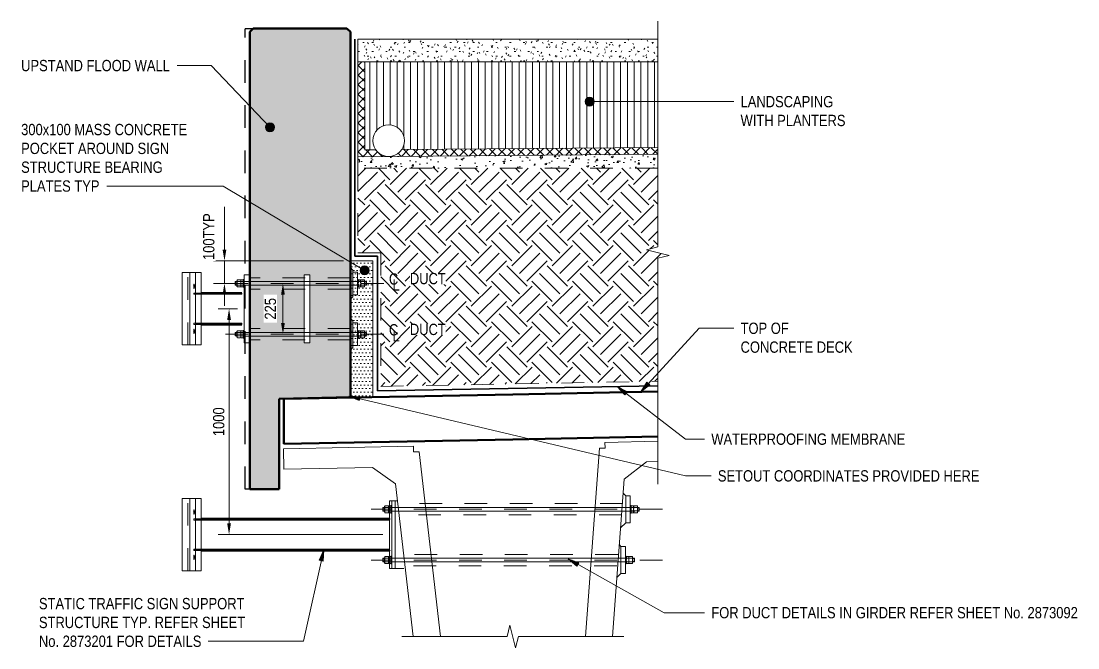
# Model space of a CAD drawing. Header units: metres. Extents: x 305 to 401, y 3 to 1216.
# Drawn here: x 395.184 to 399.863, y 20.634 to 23.409 of the extents above; entities that cross this region are included whole.
import ezdxf

# ---------------------------------------------------------------- set-up
doc = ezdxf.new("R2010")
doc.units = ezdxf.units.M
for name, pattern in [('JacobsCenter', [0.015, 0.009, -0.0015, 0.003, -0.0015]), ('JacobsDash', [0.0045, 0.003, -0.0015]), ('JacobsDoubleCenter', [0.0255, 0.015, -0.0015, 0.003, -0.0015, 0.003, -0.0015])]:
    doc.linetypes.add(name, pattern=pattern)
doc.layers.get('Defpoints').update_dxf_attribs({"color": 41})
for name, color, linetype, lineweight in [('A-ANNO-DIMS', 7, 'Continuous', 9), ('A-ANNO-NOTE', 7, 'Continuous', 9), ('A-DETL', 7, 'Continuous', 13), ('A-DETL-GENF', 7, 'Continuous', 9), ('A-DETL-THIN', 7, 'Continuous', 9), ('A-FLOR', 7, 'Continuous', 50), ('A-WALL', 7, 'Continuous', 50), ('G-ANNO-TEXT', 7, 'Continuous', 9), ('S-BEAM', 7, 'Continuous', 50), ('S-BEAM-HDLN', 7, 'JacobsDash', 18), ('S-FSTN', 7, 'Continuous', 18)]:
    doc.layers.add(name, color=color, linetype=linetype, lineweight=lineweight)
doc.styles.add('Arial Narrow_3', font='ARIALN.TTF', dxfattribs={"height": 0.05})
doc.dimstyles.new('Dimension_Standard_O__mm__1', dxfattribs={"dimscale": 0.3048, "dimtxt": 0.051172, "dimasz": 0.164042, "dimexe": 0.15748, "dimexo": 0.098425, "dimgap": 0.098425, "dimtad": 1, "dimdec": 0, "dimlfac": 1000, "dimzin": 0, "dimdsep": 46, "dimtxsty": 'Arial Narrow_3', "dimsah": 1, "dimcen": 0.09, "dimaunit": 1, "dimadec": 4, "dimazin": 0, "dimtfac": 1, "dimtdec": 4, "dimtix": 1, "dimtmove": 0, "dimatfit": 3, "dimfxl": 1, "dimtvp": 1, "dimtfill": 1, "dimtolj": 1, "dimtzin": 0, "dimlwd": 18, "dimlwe": 18, "dimarcsym": 2})
doc.dimstyles.new('Dimension_Standard_O__mm__3', dxfattribs={"dimscale": 0.3048, "dimtxt": 0.051172, "dimasz": 0.164042, "dimexe": 0.15748, "dimexo": 0.098425, "dimgap": 0.098425, "dimtad": 1, "dimdec": 0, "dimlfac": 1000, "dimzin": 0, "dimdsep": 46, "dimtxsty": 'Arial Narrow_3', "dimsah": 1, "dimcen": 0.09, "dimaunit": 1, "dimadec": 4, "dimazin": 0, "dimtfac": 1, "dimtdec": 4, "dimtix": 1, "dimtmove": 2, "dimatfit": 3, "dimfxl": 1, "dimtvp": 1, "dimtfill": 1, "dimtolj": 1, "dimtzin": 0, "dimlwd": 18, "dimlwe": 18, "dimarcsym": 2})
doc.dimstyles.new('Dimension_Standard_T__mm_', dxfattribs={"dimscale": 0.3048, "dimtxt": 0.051172, "dimasz": 0.164042, "dimexe": 0.15748, "dimexo": 0.098425, "dimgap": 0.065617, "dimtad": 1, "dimdec": 0, "dimlfac": 1000, "dimzin": 0, "dimdsep": 46, "dimtxsty": 'Arial Narrow_3', "dimsah": 1, "dimcen": 0.09, "dimaunit": 1, "dimadec": 4, "dimazin": 0, "dimtfac": 1, "dimtdec": 4, "dimtix": 1, "dimtmove": 0, "dimatfit": 3, "dimfxl": 1, "dimtvp": 1, "dimtolj": 1, "dimtzin": 0, "dimlwd": 18, "dimlwe": 18, "dimarcsym": 2})

# ---------------------------------------------------------------- blocks, each defined once
blk = doc.blocks.new('North_Wall - North_Wall-6845343-DRG-2873123 - SECTION 3')
at = {"layer": 'A-WALL', "linetype": 'JacobsDash', "lineweight": 18, "true_color": 0xc0c0c0}
h = blk.add_hatch(color=9, dxfattribs=at)
h.paths.add_polyline_path([(-1212.5187, 21.3374), (-1212.3887, 21.3374), (-1212.3887, 21.7374), (-1212.0737, 21.7437), (-1212.0737, 23.3612), (-1212.0887, 23.3762), (-1212.5037, 23.3762), (-1212.5187, 23.3612), (-1212.5187, 21.4358)])
h.paths.add_polyline_path([(-1212.2537, 22.0135), (-1212.2537, 22.0135), (-1212.2537, 21.9855), (-1212.2787, 21.9855), (-1212.2787, 22.2855), (-1212.2537, 22.2855), (-1212.2537, 22.0138)])
h.paths.add_polyline_path([(-1212.2537, 22.0325), (-1212.2537, 22.0325), (-1212.2537, 22.0363)])
blk.add_hatch(color=9, dxfattribs=at).paths.add_polyline_path([(-1212.0737, 23.3612), (-1212.0737, 23.3613), (-1212.0887, 23.3762)])
at = {"layer": 'A-WALL'}
for p, q in [((-1212.5037, 23.3762), (-1212.5187, 23.3612)), ((-1212.5187, 23.3612), (-1212.5187, 23.3613)), ((-1212.5187, 23.3612), (-1212.5187, 21.3374)), ((-1212.5037, 23.3763), (-1212.5037, 23.3762)), ((-1212.0887, 23.3762), (-1212.5037, 23.3762)), ((-1212.0887, 23.3762), (-1212.0887, 23.3763)), ((-1212.0737, 23.3612), (-1212.0887, 23.3762)), ((-1212.0737, 23.3613), (-1212.0737, 23.3612)), ((-1212.0737, 21.7437), (-1212.0737, 23.3612)), ((-1212.3887, 21.7374), (-1212.0737, 21.7437)), ((-1212.3887, 21.3374), (-1212.3887, 21.7374)), ((-1212.5187, 21.3374), (-1212.3887, 21.3374))]:
    blk.add_line(p, q, dxfattribs=at)
blk = doc.blocks.new('Column Base Plate with Anchors_T2D - 25mm-8279529-DRG-2873123 - SECTION 3')
at = {"layer": 'S-FSTN'}
for p, q in [((-1212.8182, 21.9755), (-1212.8182, 22.2955)), ((-1212.784, 22.2955), (-1212.8182, 22.2955)), ((-1212.784, 22.2955), (-1212.7593, 22.2955)), ((-1212.784, 21.9755), (-1212.784, 22.2955)), ((-1212.7593, 22.2955), (-1212.7593, 21.9755)), ((-1212.8182, 21.9755), (-1212.784, 21.9755)), ((-1212.7593, 21.9755), (-1212.784, 21.9755))]:
    blk.add_line(p, q, dxfattribs=at)
blk = doc.blocks.new('Column Base Plate with Anchors_T2D - 25mm-8279530-DRG-2873123 - SECTION 3')
at = {"layer": 'S-FSTN'}
for p, q in [((-1211.9, 21.2855), (-1211.875, 21.2855)), ((-1211.9, 20.9855), (-1211.9, 21.2855)), ((-1211.9, 21.2855), (-1211.9, 21.2855)), ((-1211.875, 21.2855), (-1211.875, 20.9855)), ((-1211.9, 20.9855), (-1211.875, 20.9855)), ((-1211.9, 20.9855), (-1211.9, 20.9855))]:
    blk.add_line(p, q, dxfattribs=at)
blk = doc.blocks.new('Barrier Post Column Base Plate - 25mm-9266868-DRG-2873123 - SECTION 3')
at = {"layer": 'S-FSTN'}
for p, q in [((-1212.2787, 22.2855), (-1212.2537, 22.2855)), ((-1212.2787, 21.9855), (-1212.2787, 22.2855)), ((-1212.2537, 22.2855), (-1212.2537, 22.2855)), ((-1212.2537, 22.2855), (-1212.2537, 21.9855)), ((-1212.2787, 21.9855), (-1212.2537, 21.9855)), ((-1212.2537, 21.9855), (-1212.2537, 21.9855))]:
    blk.add_line(p, q, dxfattribs=at)
blk = doc.blocks.new('WGA22_Str_Fra_Steel_CHS - 139_7x5 CHS-8730361-DRG-2873123 - SECTION 3')
at = {"layer": 'S-BEAM-HDLN'}
for p, q in [((-1212.7348, 22.2004), (-1212.7561, 22.2004)), ((-1212.5537, 22.2004), (-1212.7347, 22.2004)), ((-1212.7348, 22.0707), (-1212.7561, 22.0707)), ((-1212.5537, 22.0707), (-1212.7347, 22.0707))]:
    blk.add_line(p, q, dxfattribs=at)
blk = doc.blocks.new('Column Base Plate-4 Hole - 25mm-V3-DRG-2873123 - SECTION 3')
at = {"layer": 'S-FSTN', "linetype": 'JacobsDash', "lineweight": 9}
blk.add_line((-1212.7928, 21.9755), (-1212.7928, 22.2955), dxfattribs=at)
at = {"layer": 'S-FSTN'}
for p, q in [((-1212.7593, 22.2955), (-1212.7347, 22.2955)), ((-1212.7593, 21.9755), (-1212.7593, 22.2955)), ((-1212.7347, 22.2955), (-1212.7347, 21.9755)), ((-1212.7347, 21.9755), (-1212.7593, 21.9755))]:
    blk.add_line(p, q, dxfattribs=at)
at = {"layer": 'S-FSTN', "linetype": 'JacobsDash', "lineweight": 9}
for centre, start_param, end_param in [((-1212.7658, 22.2355), 0, 1.570796), ((-1212.7658, 22.2355), 1.570796, 3.141593), ((-1212.7658, 22.2355), 4.712389, 6.283185), ((-1212.7658, 22.2355), 3.141593, 4.712389), ((-1212.7658, 22.0355), 0, 1.570796), ((-1212.7658, 22.0355), 4.712389, 6.283185), ((-1212.7658, 22.0355), 1.570796, 3.141593), ((-1212.7658, 22.0355), 3.141593, 4.712389)]:
    blk.add_ellipse(centre, major_axis=(0, 0.0095), ratio=0.171638, start_param=start_param, end_param=end_param, dxfattribs=at)
blk = doc.blocks.new('WGA22_Str_Fra_Steel_CHS - 139_7x5 CHS-8730836-DRG-2873123 - SECTION 3')
at = {"layer": 'S-BEAM-HDLN'}
for p, q in [((-1212.7348, 21.2004), (-1212.7561, 21.2004)), ((-1211.9005, 21.2004), (-1212.7347, 21.2004)), ((-1212.7348, 21.0707), (-1212.7561, 21.0707)), ((-1211.9005, 21.0707), (-1212.7347, 21.0707))]:
    blk.add_line(p, q, dxfattribs=at)
blk = doc.blocks.new('CS_DET_BreakLine_ViewScale - Std Break-8021895-DRG-2873123 - SECTION 3')
at = {"layer": 'A-DETL-GENF'}
for p, q in [((-1211.3669, 20.7341), (-1211.3794, 20.6841)), ((-1211.3419, 20.6341), (-1211.3669, 20.7341)), ((-1211.3794, 20.6841), (-1211.8459, 20.6841)), ((-1211.3294, 20.6841), (-1211.3419, 20.6341)), ((-1210.8629, 20.6841), (-1211.3294, 20.6841))]:
    blk.add_line(p, q, dxfattribs=at)
blk = doc.blocks.new('CS_DET_BreakLine_ViewScale - Std Break-8021605-DRG-2873123 - SECTION 3')
at = {"layer": 'A-DETL-GENF'}
for p, q in [((-1210.7121, 23.4092), (-1210.7121, 22.4092)), ((-1210.7121, 22.4092), (-1210.7621, 22.3967)), ((-1210.7621, 22.3967), (-1210.6621, 22.3717)), ((-1210.6621, 22.3717), (-1210.7121, 22.3592)), ((-1210.7121, 22.3592), (-1210.7121, 21.3592))]:
    blk.add_line(p, q, dxfattribs=at)
blk = doc.blocks.new('DIMBLOCK15-DRG-2873123 - SECTION 3')
at = {"layer": 'A-ANNO-DIMS', "color": 0, "lineweight": 18, "transparency": 16777216}
for p, q in [((396.1415, 22.1355), (396.0565, 22.1355)), ((396.1045, 21.1855), (396.1045, 22.0855)), ((396.7847, 21.1355), (396.0565, 21.1355))]:
    blk.add_line(p, q, dxfattribs=at)
at = {"layer": 'A-ANNO-DIMS', "color": 0, "transparency": 16777216}
for points in [[(396.0961, 22.0855), (396.1128, 22.0855), (396.1045, 22.1355)], [(396.0961, 21.1855), (396.1128, 21.1855), (396.1045, 21.1355)]]:
    blk.add_solid(points, dxfattribs=at)
at = {"layer": 'Defpoints', "color": 0, "transparency": 16777216}
for p in [(396.1045, 22.1355), (396.1715, 22.1355), (396.8147, 21.1355)]:
    blk.add_point(p, dxfattribs=at)
at = {"layer": 'A-ANNO-DIMS', "color": 0, "lineweight": 18, "transparency": 16777216, "insert": (396.0589, 21.6355), "char_height": 0.05, "width": 0.152053, "attachment_point": 5, "rotation": 90, "style": 'Arial Narrow_3'}
blk.add_mtext('\\A1;1000', dxfattribs=at)
blk = doc.blocks.new('CS_Annot_Centreline Symbol1 - CS_Annot_Centreline Symbol-5070896-DRG-2873123 - SECTION 3')
at = {"layer": 'A-ANNO-NOTE', "char_height": 0.05, "attachment_point": 1, "style": 'Arial Narrow_3'}
for s, insert, width in [('C  ', (-1211.9029, 22.2925), 0.088186), ('L', (-1211.8873, 22.2658), 0.038481)]:
    blk.add_mtext(s, dxfattribs=dict(at, insert=insert, width=width))
blk = doc.blocks.new('DIMBLOCK16-DRG-2873123 - SECTION 3')
at = {"layer": 'A-ANNO-DIMS', "color": 0, "lineweight": 18, "transparency": 16777216}
for p, q in [((396.3484, 22.248), (396.2951, 22.248)), ((396.3431, 22.198), (396.3431, 22.073)), ((396.3484, 22.023), (396.2951, 22.023))]:
    blk.add_line(p, q, dxfattribs=at)
at = {"layer": 'A-ANNO-DIMS', "color": 0, "transparency": 16777216}
for points in [[(396.3347, 22.198), (396.3514, 22.198), (396.3431, 22.248)], [(396.3347, 22.073), (396.3514, 22.073), (396.3431, 22.023)]]:
    blk.add_solid(points, dxfattribs=at)
at = {"layer": 'Defpoints', "color": 0, "transparency": 16777216}
for p in [(396.3784, 22.248), (396.3431, 22.023), (396.3784, 22.023)]:
    blk.add_point(p, dxfattribs=at)
at = {"layer": 'A-ANNO-DIMS', "color": 0, "lineweight": 18, "transparency": 16777216, "insert": (396.2875, 22.1355), "char_height": 0.05, "width": 0.114039, "attachment_point": 5, "rotation": 90, "style": 'Arial Narrow_3', "bg_fill": 3, "box_fill_scale": 1.1, "bg_fill_color": 256, "bg_fill_true_color": 13158600, "bg_fill_transparency": 0}
blk.add_mtext('\\A1;225', dxfattribs=at)
blk = doc.blocks.new('DIMBLOCK17-DRG-2873123 - SECTION 3')
at = {"layer": 'A-ANNO-DIMS', "color": 0, "lineweight": 18, "transparency": 16777216}
for p, q in [((396.0841, 22.398), (396.0841, 22.448)), ((396.6115, 22.348), (396.0361, 22.348)), ((396.0841, 22.348), (396.0841, 22.248)), ((396.0895, 22.248), (396.0361, 22.248)), ((396.0841, 22.198), (396.0841, 22.148))]:
    blk.add_line(p, q, dxfattribs=at)
at = {"layer": 'A-ANNO-DIMS', "color": 0, "transparency": 16777216}
for points in [[(396.0758, 22.398), (396.0925, 22.398), (396.0841, 22.348)], [(396.0758, 22.198), (396.0925, 22.198), (396.0841, 22.248)]]:
    blk.add_solid(points, dxfattribs=at)
at = {"layer": 'Defpoints', "color": 0, "transparency": 16777216}
for p in [(396.6415, 22.348), (396.0841, 22.248), (396.1195, 22.248)]:
    blk.add_point(p, dxfattribs=at)
at = {"layer": 'A-ANNO-DIMS', "color": 0, "lineweight": 18, "transparency": 16777216, "insert": (395.9895, 22.3515), "char_height": 0.05, "width": 0.267067, "attachment_point": 1, "rotation": 90, "line_spacing_factor": 0.974696, "style": 'Arial Narrow_3', "bg_fill": 3, "box_fill_scale": 1.1, "bg_fill_color": 256, "bg_fill_true_color": 13158600, "bg_fill_transparency": 0}
blk.add_mtext('\\A1;100TYP', dxfattribs=at)

msp = doc.modelspace()

# ---------------------------------------------------------------- hatches: boundary and pattern name
at = {"layer": 'A-DETL-GENF'}
h = msp.add_hatch(dxfattribs=at)
h.set_pattern_fill('FP_14', color=256, style=0, pattern_type=2)
h.set_pattern_definition([(0, (396.188202, 22.258), (0.08128, 0.02032), [0.00671, -0.05425, 0.00671, -0.37937]), (0, (396.188202, 22.258), (0.08128, 0.02032), [-0.06767, -0.05425, 0.00671, -0.11521, -0.2032]), (0, (396.188202, 22.258), (0.08128, 0.02032), [-0.24384, 0.00671, -0.05425, 0.00671, -0.13553]), (0, (396.188202, 22.258), (0.08128, 0.02032), [-0.31151, -0.03393, 0.00671, -0.09489]), (120, (396.219202, 22.268), (-0.05823764, 0.06023054), [0.00671, -0.05425, 0.00671, -0.37937]), (120, (396.219202, 22.268), (-0.05823764, 0.06023054), [-0.06767, -0.05425, 0.00671, -0.11521, -0.2032]), (120, (396.219202, 22.268), (-0.05823764, 0.06023054), [-0.24384, 0.00671, -0.05425, 0.00671, -0.13553]), (120, (396.219202, 22.268), (-0.05823764, 0.06023054), [-0.31151, -0.03393, 0.00671, -0.09489]), (240, (396.229202, 22.309), (-0.02304236, -0.08055054), [0.00671, -0.05425, 0.00671, -0.37937]), (240, (396.229202, 22.309), (-0.02304236, -0.08055054), [-0.06767, -0.05425, 0.00671, -0.11521, -0.2032]), (240, (396.229202, 22.309), (-0.02304236, -0.08055054), [-0.24384, 0.00671, -0.05425, 0.00671, -0.13553]), (240, (396.229202, 22.309), (-0.02304236, -0.08055054), [-0.31151, -0.03393, 0.00671, -0.09489])])
h.paths.add_polyline_path([(396.6751, 23.2292), (398.0031, 23.2292), (398.0031, 23.3292), (396.6751, 23.3292)])
h = msp.add_hatch(dxfattribs=at)
h.set_pattern_fill('FP_17', color=256, style=0, pattern_type=2)
h.set_pattern_definition([(45, (396.188202, 22.258), (-0.0212132, 0.0212132), []), (135, (396.188202, 22.258), (-0.0212132, -0.0212132), [])])
h.paths.add_polyline_path([(396.6751, 22.8085), (396.8115, 22.8097), (396.7934, 22.8121), (396.7765, 22.8191), (396.762, 22.8302), (396.7551, 22.8392), (396.7051, 22.8388), (396.7051, 23.2292), (396.6751, 23.2292), (396.6751, 22.8205)])
h.paths.add_polyline_path([(396.8115, 22.8097), (398.0031, 22.8198), (398.0031, 22.8498), (396.8686, 22.8401), (396.861, 22.8302), (396.8465, 22.8191), (396.8296, 22.8121)])
h = msp.add_hatch(dxfattribs=at)
h.set_pattern_fill('FP_15', color=256, style=0, pattern_type=2)
h.set_pattern_definition([(90, (396.188202, 22.258), (-0.03, 2e-18), [])])
h.paths.add_polyline_path([(396.7509, 22.8401), (396.7544, 22.8401), (396.7509, 22.8447), (396.7439, 22.8616), (396.7415, 22.8797), (396.7439, 22.8978), (396.7509, 22.9147), (396.762, 22.9292), (396.7765, 22.9403), (396.7934, 22.9473), (396.8115, 22.9497), (396.8296, 22.9473), (396.8465, 22.9403), (396.861, 22.9292), (396.8721, 22.9147), (396.8791, 22.8978), (396.8815, 22.8797), (396.8791, 22.8616), (396.8721, 22.8447), (396.8686, 22.8402), (398.0031, 22.8498), (398.0031, 23.2292), (396.7051, 23.2292), (396.7051, 22.8401), (396.7503, 22.8401)])
h = msp.add_hatch(dxfattribs=at)
h.set_pattern_fill('FP_18', color=256, style=0, pattern_type=2)
h.set_pattern_definition([(50, (396.1882, 22.258), (0.09255, -0.0080936), [0.00968, -0.10645]), (355, (396.1882, 22.258), (-0.017899, 0.0970593), [0.00774, -0.08516]), (100.451, (396.1962, 22.258), (0.074652, 0.0889572), [0.00822, -0.09047]), (46.184, (396.1882, 22.284), (0.137706, -0.021356), [0.01452, -0.15968]), (96.636, (396.2002, 22.282), (0.120603, 0.125689), [0.01234, -0.1357]), (351.184, (396.1882, 22.284), (0.120599, 0.125692), [0.01161, -0.12774]), (21, (396.2012, 22.278), (0.0770223, -0.051948), [0.00968, -0.10645]), (326, (396.2012, 22.278), (0.0314006, 0.0935675), [0.00774, -0.08516]), (71.451, (396.2082, 22.273), (0.1084195, 0.0416117), [0.00822, -0.09047]), (37.5, (396.188202, 22.258), (0.00156777, 0.04294984), [0.00067, -0.08346, 0.00067, -0.08578, -0.08548]), (37.5, (396.188202, 22.258), (0.00156777, 0.04294984), [-0.17058, 0.00067, -0.08481]), (7.5, (396.188202, 22.258), (0.0339471, 0.0508964), [0.00067, -0.04862, 0.00067, -0.08152, -0.03258]), (7.5, (396.188202, 22.258), (0.0339471, 0.0508964), [-0.13148, 0.00067, -0.03191]), (327.5, (396.159202, 22.258), (0.06888044, -0.0029161), [0.00067, -0.03159, 0.00067, -0.09997, -0.13355]), (327.5, (396.159202, 22.258), (0.06888044, -0.0029161), [-0.1329, 0.00067, -0.13288]), (317.5, (396.1472, 22.258), (0.0752463, 0.0129182), [0.00067, -0.04126, 0.00067, -0.06617, -0.09484]), (317.5, (396.1472, 22.258), (0.0752463, 0.0129182), [-0.10877, 0.00067, -0.09417])])
h.paths.add_polyline_path([(398.0031, 22.7585), (398.0031, 22.8198), (396.6751, 22.8085), (396.6751, 22.7585), (397.3039, 22.7585)])
h = msp.add_hatch(dxfattribs=at)
h.set_pattern_fill('FP_16', color=256, style=0, pattern_type=2)
h.set_pattern_definition([(315, (396.1882, 22.258), (0.179605, 0), [0.127, -0.127]), (315, (396.2222, 22.292), (0.179605, 0), [0.127, -0.127]), (315, (396.2562, 22.326), (0.179605, 0), [0.127, -0.127]), (45, (396.2782, 22.326), (0, 0.179605), [0.127, -0.127]), (45, (396.3122, 22.292), (0, 0.179605), [0.127, -0.127]), (45, (396.3452, 22.258), (0, 0.179605), [0.127, -0.127])])
h.paths.add_polyline_path([(396.7765, 21.7921), (398.0031, 21.8147), (398.0031, 22.3592), (398.0531, 22.3717), (397.9531, 22.3967), (398.0031, 22.4092), (398.0031, 22.7585), (396.6751, 22.7585), (396.6751, 22.383), (396.7765, 22.383), (396.7765, 21.8159)])
h = msp.add_hatch(dxfattribs=at)
h.set_pattern_fill('FP_19', color=256, style=0, pattern_type=2)
h.set_pattern_definition([(0, (396.188202, 22.258), (0.00794, 0.01587), [0.00067, -0.0152])])
h.paths.add_polyline_path([(396.6415, 21.7429), (396.7415, 21.7449), (396.7415, 22.348), (396.6415, 22.348), (396.6415, 21.743)])
at = {"layer": 'G-ANNO-TEXT'}
h = msp.add_hatch(color=256, dxfattribs=at)
edge = h.paths.add_edge_path()
edge.add_arc((397.7006, 23.0527), 0.02, 0, 360)
h = msp.add_hatch(color=256, dxfattribs=at)
edge = h.paths.add_edge_path()
edge.add_arc((396.2855, 22.9396), 0.02, 0, 360)
h = msp.add_hatch(color=256, dxfattribs=at)
edge = h.paths.add_edge_path()
edge.add_arc((396.7043, 22.3052), 0.02, 0, 360)
for points in [[(397.9269, 21.7684), (397.9672, 21.7992), (397.9543, 21.8112)], [(397.8231, 21.7921), (397.8573, 21.7545), (397.8681, 21.7684)], [(396.6346, 21.749), (396.6812, 21.7289), (396.6853, 21.746)], [(396.5235, 21.0687), (396.5041, 21.0218), (396.5214, 21.018)], [(397.6056, 21.0279), (397.6449, 20.9958), (397.6535, 21.0112)]]:
    msp.add_hatch(color=256, dxfattribs=at).paths.add_polyline_path(points)

# ---------------------------------------------------------------- linework, layer by layer
at = {"layer": 'A-DETL', "color": 8, "linetype": 'JacobsDash', "lineweight": 25, "true_color": 0x808080}
for p, q in [((396.1765, 21.3367), (396.1765, 23.3756)), ((396.2115, 23.3756), (396.1765, 23.3756)), ((396.1965, 21.3367), (396.1765, 21.3367))]:
    msp.add_line(p, q, dxfattribs=at)
at = {"layer": 'A-DETL', "color": 5, "lineweight": 35, "true_color": 0x0000ff}
for p, q in [((396.6617, 23.3292), (396.6617, 22.368)), ((396.6617, 22.368), (396.7615, 22.368)), ((396.7615, 22.368), (396.7615, 21.7721)), ((396.7615, 21.7721), (398.0031, 21.7949))]:
    msp.add_line(p, q, dxfattribs=at)
at = {"layer": 'A-DETL', "lineweight": 18}
for p, q in [((398.0031, 23.3292), (396.6751, 23.3292)), ((396.6751, 23.3292), (396.6751, 23.2292)), ((396.6751, 22.8085), (396.6751, 23.2292)), ((396.6751, 23.2292), (396.7051, 23.2292)), ((398.0031, 23.2292), (396.7051, 23.2292)), ((396.7051, 23.2292), (396.7051, 22.8388)), ((396.7051, 22.8401), (396.7544, 22.8401)), ((396.7051, 22.8388), (396.7551, 22.8392)), ((396.8686, 22.8402), (398.0031, 22.8498)), ((398.0031, 22.8198), (396.6751, 22.8085)), ((398.0031, 22.8198), (396.6751, 22.8085)), ((396.6751, 22.8085), (396.6751, 22.7585)), ((396.0841, 22.4468), (396.0841, 22.5868)), ((396.7415, 22.348), (396.6415, 22.348)), ((396.6415, 22.348), (396.6415, 21.7429)), ((396.7415, 21.7449), (396.7415, 22.348)), ((396.1715, 21.9855), (396.1715, 22.2855)), ((396.1965, 22.2855), (396.1715, 22.2855)), ((396.1965, 21.9855), (396.1715, 21.9855)), ((396.6415, 21.7429), (396.7415, 21.7449))]:
    msp.add_line(p, q, dxfattribs=at)
at = {"layer": 'A-DETL', "color": 16, "linetype": 'JacobsDoubleCenter', "lineweight": 9, "true_color": 0x7f0000}
msp.add_line((396.6751, 22.7585), (396.6751, 22.8085), dxfattribs=at)
at = {"layer": 'A-DETL', "linetype": 'JacobsDash', "lineweight": 18}
for p, q in [((398.0031, 22.7585), (396.6751, 22.7585)), ((396.6751, 22.7585), (396.6751, 22.383)), ((396.6751, 22.383), (396.7765, 22.383)), ((396.7765, 22.383), (396.7765, 21.7921)), ((396.7765, 21.7921), (398.0031, 21.8147))]:
    msp.add_line(p, q, dxfattribs=at)
at = {"layer": 'A-DETL'}
for p, q in [((396.6525, 22.3071), (396.6415, 22.318)), ((396.6525, 22.3071), (396.6525, 22.189)), ((396.6725, 22.298), (396.6725, 22.198)), ((396.6525, 22.189), (396.6415, 22.178)), ((396.6525, 22.0821), (396.6415, 22.093)), ((396.6525, 22.0821), (396.6525, 21.964)), ((396.6725, 22.073), (396.6725, 21.973)), ((396.6525, 21.964), (396.6415, 21.953)), ((397.8608, 21.308), (397.8496, 21.3191)), ((397.8608, 21.308), (397.8608, 21.188)), ((397.8808, 21.308), (397.8808, 21.188)), ((396.8502, 21.2855), (396.8252, 21.2855)), ((396.8252, 21.2855), (396.8252, 20.9855)), ((397.8608, 21.188), (397.8381, 21.1653)), ((397.8394, 21.083), (397.8325, 21.0899)), ((397.8394, 21.083), (397.8394, 20.963)), ((397.8594, 21.083), (397.8594, 20.963)), ((396.8786, 20.9855), (396.8252, 20.9855)), ((397.8394, 20.963), (397.8217, 20.9452))]:
    msp.add_line(p, q, dxfattribs=at)
at = {"layer": 'A-DETL', "linetype": 'JacobsDash', "lineweight": 9}
for p, q in [((396.6415, 22.273), (396.1965, 22.273)), ((396.6415, 22.223), (396.1965, 22.223)), ((396.6415, 22.048), (396.1965, 22.048)), ((396.6415, 21.998), (396.1965, 21.998)), ((397.8474, 21.273), (396.8514, 21.273)), ((397.8427, 21.223), (396.8561, 21.223)), ((397.8261, 21.048), (396.8727, 21.048)), ((397.8214, 20.998), (396.8774, 20.998))]:
    msp.add_line(p, q, dxfattribs=at)
at = {"layer": 'A-DETL', "linetype": 'JacobsCenter'}
for p, q in [((396.6725, 22.298), (396.6525, 22.298)), ((396.7894, 22.248), (396.0815, 22.248)), ((396.6725, 22.198), (396.6525, 22.198)), ((396.6725, 22.073), (396.6525, 22.073)), ((396.7894, 22.023), (396.0815, 22.023)), ((396.6725, 21.973), (396.6525, 21.973)), ((397.8808, 21.308), (397.8608, 21.308)), ((398.0231, 21.248), (396.7331, 21.248)), ((397.8808, 21.188), (397.8608, 21.188)), ((397.8594, 21.083), (397.8394, 21.083)), ((398.0231, 21.023), (396.7331, 21.023)), ((397.8594, 20.963), (397.8394, 20.963))]:
    msp.add_line(p, q, dxfattribs=at)
at = {"layer": 'A-DETL', "lineweight": 9}
for p, q in [((396.6915, 22.256), (396.1715, 22.256)), ((396.6915, 22.24), (396.1715, 22.24)), ((396.6915, 22.031), (396.1715, 22.031)), ((396.6915, 22.015), (396.1715, 22.015)), ((397.9008, 21.256), (396.8252, 21.256)), ((397.9008, 21.24), (396.8252, 21.24)), ((397.8794, 21.031), (396.8252, 21.031)), ((397.8794, 21.015), (396.8252, 21.015))]:
    msp.add_line(p, q, dxfattribs=at)
at = {"layer": 'A-DETL', "linetype": 'JacobsCenter', "lineweight": 18}
msp.add_line((396.1715, 22.1355), (396.1707, 22.1355), dxfattribs=at)
at = {"layer": 'A-DETL', "color": 143, "lineweight": 18, "true_color": 0x78aac8}
msp.add_circle((396.8115, 22.8797), 0.07, dxfattribs=at)
for start, end in [(0, 180), (180, 360)]:
    msp.add_arc((396.8115, 22.8797), 0.07, start, end, dxfattribs=at)
at = {"layer": 'A-DETL-THIN'}
for p, q in [((396.1315, 22.2543), (396.1331, 22.2559)), ((396.1315, 22.2543), (396.1315, 22.2416)), ((396.1395, 22.2543), (396.1315, 22.2543)), ((396.1315, 22.2416), (396.1331, 22.24)), ((396.1395, 22.2416), (396.1315, 22.2416)), ((396.1331, 22.2559), (396.1331, 22.24)), ((396.1395, 22.2559), (396.1331, 22.2559)), ((396.1331, 22.24), (396.1395, 22.24)), ((396.1395, 22.2596), (396.1395, 22.2363)), ((396.1415, 22.2635), (396.1545, 22.2635)), ((396.1545, 22.2557), (396.1415, 22.2557)), ((396.1415, 22.2402), (396.1545, 22.2402)), ((396.1545, 22.2324), (396.1415, 22.2324)), ((396.1565, 22.2596), (396.1565, 22.2363)), ((396.1585, 22.2635), (396.1655, 22.2635)), ((396.1585, 22.2558), (396.1655, 22.2558)), ((396.1585, 22.2402), (396.1655, 22.2402)), ((396.1655, 22.2324), (396.1585, 22.2324)), ((396.1675, 22.231), (396.1675, 22.265)), ((396.1675, 22.265), (396.1715, 22.265)), ((396.1715, 22.231), (396.1675, 22.231)), ((396.1715, 22.265), (396.1715, 22.231)), ((396.6725, 22.265), (396.6725, 22.231)), ((396.6765, 22.265), (396.6725, 22.265)), ((396.6725, 22.231), (396.6765, 22.231)), ((396.6765, 22.231), (396.6765, 22.265)), ((396.6855, 22.2635), (396.6785, 22.2635)), ((396.6855, 22.2558), (396.6785, 22.2558)), ((396.6855, 22.2402), (396.6785, 22.2402)), ((396.6785, 22.2324), (396.6855, 22.2324)), ((396.6875, 22.2596), (396.6875, 22.2363)), ((396.7025, 22.2635), (396.6895, 22.2635)), ((396.6895, 22.2557), (396.7025, 22.2557)), ((396.7025, 22.2402), (396.6895, 22.2402)), ((396.6895, 22.2324), (396.7025, 22.2324)), ((396.7045, 22.2596), (396.7045, 22.2363)), ((396.7045, 22.2559), (396.7109, 22.2559)), ((396.7045, 22.2543), (396.7125, 22.2543)), ((396.7045, 22.2416), (396.7125, 22.2416)), ((396.7109, 22.24), (396.7045, 22.24)), ((396.7109, 22.2559), (396.7109, 22.24)), ((396.7125, 22.2543), (396.7109, 22.2559)), ((396.7125, 22.2416), (396.7109, 22.24)), ((396.7125, 22.2543), (396.7125, 22.2416)), ((396.1545, 22.0386), (396.1415, 22.0386)), ((396.1655, 22.0386), (396.1585, 22.0386)), ((396.1675, 22.04), (396.1675, 22.006)), ((396.1715, 22.04), (396.1675, 22.04)), ((396.1715, 22.006), (396.1715, 22.04)), ((396.6725, 22.04), (396.6725, 22.006)), ((396.6765, 22.04), (396.6725, 22.04)), ((396.6765, 22.006), (396.6765, 22.04)), ((396.6855, 22.0385), (396.6785, 22.0385)), ((396.7025, 22.0385), (396.6895, 22.0385)), ((396.1315, 22.0294), (396.1331, 22.031)), ((396.1395, 22.0294), (396.1315, 22.0294)), ((396.1315, 22.0167), (396.1315, 22.0294)), ((396.1395, 22.0167), (396.1315, 22.0167)), ((396.1315, 22.0167), (396.1331, 22.0151)), ((396.1331, 22.031), (396.1395, 22.031)), ((396.1331, 22.0151), (396.1331, 22.031)), ((396.1395, 22.0151), (396.1331, 22.0151)), ((396.1395, 22.0114), (396.1395, 22.0347)), ((396.1415, 22.0308), (396.1545, 22.0308)), ((396.1545, 22.0153), (396.1415, 22.0153)), ((396.1415, 22.0075), (396.1545, 22.0075)), ((396.1565, 22.0114), (396.1565, 22.0347)), ((396.1585, 22.0308), (396.1655, 22.0308)), ((396.1585, 22.0152), (396.1655, 22.0152)), ((396.1585, 22.0075), (396.1655, 22.0075)), ((396.1675, 22.006), (396.1715, 22.006)), ((396.6725, 22.006), (396.6765, 22.006)), ((396.6855, 22.0308), (396.6785, 22.0308)), ((396.6855, 22.0152), (396.6785, 22.0152)), ((396.6785, 22.0074), (396.6855, 22.0074)), ((396.6875, 22.0346), (396.6875, 22.0113)), ((396.6895, 22.0307), (396.7025, 22.0307)), ((396.7025, 22.0152), (396.6895, 22.0152)), ((396.6895, 22.0074), (396.7025, 22.0074)), ((396.7045, 22.0346), (396.7045, 22.0113)), ((396.7045, 22.0309), (396.7109, 22.0309)), ((396.7045, 22.0293), (396.7125, 22.0293)), ((396.7045, 22.0166), (396.7125, 22.0166)), ((396.7109, 22.015), (396.7045, 22.015)), ((396.7109, 22.0309), (396.7109, 22.015)), ((396.7125, 22.0293), (396.7109, 22.0309)), ((396.7125, 22.0166), (396.7109, 22.015)), ((396.7125, 22.0293), (396.7125, 22.0166)), ((396.7852, 21.2543), (396.7868, 21.2559)), ((396.7852, 21.2543), (396.7852, 21.2416)), ((396.7932, 21.2543), (396.7852, 21.2543)), ((396.7852, 21.2416), (396.7868, 21.24)), ((396.7932, 21.2416), (396.7852, 21.2416)), ((396.7868, 21.2559), (396.7868, 21.24)), ((396.7932, 21.2559), (396.7868, 21.2559)), ((396.7932, 21.2596), (396.7932, 21.2363)), ((396.7952, 21.2635), (396.8082, 21.2635)), ((396.8082, 21.2557), (396.7952, 21.2557)), ((396.8102, 21.2596), (396.8102, 21.2363)), ((396.8122, 21.2635), (396.8192, 21.2635)), ((396.8122, 21.2558), (396.8192, 21.2558)), ((396.8212, 21.231), (396.8212, 21.265)), ((396.8212, 21.265), (396.8252, 21.265)), ((396.8252, 21.265), (396.8252, 21.231)), ((397.8808, 21.265), (397.8808, 21.231)), ((397.8848, 21.265), (397.8808, 21.265)), ((397.8848, 21.231), (397.8848, 21.265)), ((397.8938, 21.2635), (397.8868, 21.2635)), ((397.8938, 21.2558), (397.8868, 21.2558)), ((397.8958, 21.2596), (397.8958, 21.2363)), ((397.9108, 21.2635), (397.8978, 21.2635)), ((397.8978, 21.2557), (397.9108, 21.2557)), ((397.9128, 21.2596), (397.9128, 21.2363)), ((397.9128, 21.2559), (397.9192, 21.2559)), ((397.9128, 21.2543), (397.9208, 21.2543)), ((397.9128, 21.2416), (397.9208, 21.2416)), ((397.9192, 21.2559), (397.9192, 21.24)), ((397.9208, 21.2543), (397.9192, 21.2559)), ((397.9208, 21.2416), (397.9192, 21.24)), ((397.9208, 21.2543), (397.9208, 21.2416)), ((396.7868, 21.24), (396.7932, 21.24)), ((396.7952, 21.2402), (396.8082, 21.2402)), ((396.8082, 21.2324), (396.7952, 21.2324)), ((396.8122, 21.2402), (396.8192, 21.2402)), ((396.8192, 21.2324), (396.8122, 21.2324)), ((396.8252, 21.231), (396.8212, 21.231)), ((397.8808, 21.231), (397.8848, 21.231)), ((397.8938, 21.2402), (397.8868, 21.2402)), ((397.8868, 21.2324), (397.8938, 21.2324)), ((397.9108, 21.2402), (397.8978, 21.2402)), ((397.8978, 21.2324), (397.9108, 21.2324)), ((397.9192, 21.24), (397.9128, 21.24)), ((396.7852, 21.0293), (396.7868, 21.0309)), ((396.7852, 21.0293), (396.7852, 21.0166)), ((396.7932, 21.0293), (396.7852, 21.0293)), ((396.7852, 21.0166), (396.7868, 21.015)), ((396.7932, 21.0166), (396.7852, 21.0166)), ((396.7868, 21.0309), (396.7868, 21.015)), ((396.7932, 21.0309), (396.7868, 21.0309)), ((396.7868, 21.015), (396.7932, 21.015)), ((396.7932, 21.0346), (396.7932, 21.0113)), ((396.7952, 21.0385), (396.8082, 21.0385)), ((396.8082, 21.0307), (396.7952, 21.0307)), ((396.7952, 21.0152), (396.8082, 21.0152)), ((396.8082, 21.0074), (396.7952, 21.0074)), ((396.8102, 21.0346), (396.8102, 21.0113)), ((396.8122, 21.0385), (396.8192, 21.0385)), ((396.8122, 21.0308), (396.8192, 21.0308)), ((396.8122, 21.0152), (396.8192, 21.0152)), ((396.8192, 21.0074), (396.8122, 21.0074)), ((396.8212, 21.006), (396.8212, 21.04)), ((396.8212, 21.04), (396.8252, 21.04)), ((396.8252, 21.04), (396.8252, 21.006)), ((397.8594, 21.04), (397.8594, 21.006)), ((397.8634, 21.04), (397.8594, 21.04)), ((397.8634, 21.006), (397.8634, 21.04)), ((397.8724, 21.0385), (397.8654, 21.0385)), ((397.8724, 21.0308), (397.8654, 21.0308)), ((397.8724, 21.0152), (397.8654, 21.0152)), ((397.8654, 21.0074), (397.8724, 21.0074)), ((397.8744, 21.0346), (397.8744, 21.0113)), ((397.8894, 21.0385), (397.8764, 21.0385)), ((397.8764, 21.0307), (397.8894, 21.0307)), ((397.8894, 21.0152), (397.8764, 21.0152)), ((397.8764, 21.0074), (397.8894, 21.0074)), ((397.8914, 21.0346), (397.8914, 21.0113)), ((397.8914, 21.0309), (397.8978, 21.0309)), ((397.8914, 21.0293), (397.8994, 21.0293)), ((397.8914, 21.0166), (397.8994, 21.0166)), ((397.8978, 21.015), (397.8914, 21.015)), ((397.8978, 21.0309), (397.8978, 21.015)), ((397.8994, 21.0293), (397.8978, 21.0309)), ((397.8994, 21.0166), (397.8978, 21.015)), ((397.8994, 21.0293), (397.8994, 21.0166)), ((396.8252, 21.006), (396.8212, 21.006)), ((397.8594, 21.006), (397.8634, 21.006))]:
    msp.add_line(p, q, dxfattribs=at)
for centre, radius, start, end in [((396.1513, 22.248), 0.0162, 331.2476, 28.7524), ((396.1627, 22.2363), 0.0048, 305.7181, 54.2819), ((396.6927, 22.248), 0.0162, 151.2476, 208.7524), ((396.6813, 22.2363), 0.0048, 125.7181, 234.2819), ((396.1627, 22.0347), 0.0048, 305.7181, 54.2819), ((396.1513, 22.023), 0.0162, 331.2476, 28.7524), ((396.6927, 22.023), 0.0162, 151.2476, 208.7524), ((396.6813, 22.0113), 0.0048, 125.7181, 234.2819), ((396.805, 21.248), 0.0162, 331.2476, 28.7524), ((397.901, 21.248), 0.0162, 151.2476, 208.7524), ((396.8164, 21.2363), 0.0048, 305.7181, 54.2819), ((397.8896, 21.2363), 0.0048, 125.7181, 234.2819), ((396.805, 21.023), 0.0162, 331.2476, 28.7524), ((396.8164, 21.0113), 0.0048, 305.7181, 54.2819), ((397.8796, 21.023), 0.0162, 151.2476, 208.7524), ((397.8682, 21.0113), 0.0048, 125.7181, 234.2819)]:
    msp.add_arc(centre, radius, start, end, dxfattribs=at)
for centre, major_axis, start_param, end_param in [((396.1557, 22.248), (0.0162, 0), 2.639768, 3.643417), ((396.1443, 22.2596), (0.0048, 0), 2.194195, 4.08899), ((396.1443, 22.2363), (0.0048, 0), 2.194195, 4.08899), ((396.1517, 22.2596), (0.0048, 0), 5.335788, 7.230583), ((396.1403, 22.248), (0.0162, 0), 5.781361, 6.78501), ((396.1517, 22.2363), (0.0048, 0), 5.335788, 7.230583), ((396.1727, 22.248), (0.0162, 0), 2.639768, 3.643417), ((396.1613, 22.2596), (0.0048, 0), 2.194195, 4.08899), ((396.1613, 22.2363), (0.0048, 0), 2.194195, 4.08899), ((396.1627, 22.2596), (0.0048, 0), 5.335788, 7.230583), ((396.6813, 22.2596), (0.0048, 0), 2.194195, 4.08899), ((396.6827, 22.2596), (0.0048, 0), 5.335788, 7.230583), ((396.6713, 22.248), (0.0162, 0), 5.781361, 6.78501), ((396.6827, 22.2363), (0.0048, 0), 5.335788, 7.230583), ((396.7037, 22.248), (0.0162, 0), 2.639768, 3.643417), ((396.6923, 22.2596), (0.0048, 0), 2.194195, 4.08899), ((396.6923, 22.2363), (0.0048, 0), 2.194195, 4.08899), ((396.6997, 22.2596), (0.0048, 0), 5.335788, 7.230583), ((396.6883, 22.248), (0.0162, 0), 5.781361, 6.78501), ((396.6997, 22.2363), (0.0048, 0), 5.335788, 7.230583), ((396.1443, 22.0347), (0.0048, 0), 2.194195, 4.08899), ((396.1517, 22.0347), (0.0048, 0), 5.335788, 7.230583), ((396.1613, 22.0347), (0.0048, 0), 2.194195, 4.08899), ((396.6813, 22.0346), (0.0048, 0), 2.194195, 4.08899), ((396.6827, 22.0346), (0.0048, 0), 5.335788, 7.230583), ((396.6923, 22.0346), (0.0048, 0), 2.194195, 4.08899), ((396.6997, 22.0346), (0.0048, 0), 5.335788, 7.230583), ((396.1557, 22.0231), (0.0162, 0), 2.639768, 3.643417), ((396.1443, 22.0114), (0.0048, 0), 2.194195, 4.08899), ((396.1403, 22.0231), (0.0162, 0), 5.781361, 6.78501), ((396.1517, 22.0114), (0.0048, 0), 5.335788, 7.230583), ((396.1727, 22.0231), (0.0162, 0), 2.639768, 3.643417), ((396.1613, 22.0114), (0.0048, 0), 2.194195, 4.08899), ((396.1627, 22.0114), (0.0048, 0), 5.335788, 7.230583), ((396.6713, 22.023), (0.0162, 0), 5.781361, 6.78501), ((396.6827, 22.0113), (0.0048, 0), 5.335788, 7.230583), ((396.7037, 22.023), (0.0162, 0), 2.639768, 3.643417), ((396.6923, 22.0113), (0.0048, 0), 2.194195, 4.08899), ((396.6883, 22.023), (0.0162, 0), 5.781361, 6.78501), ((396.6997, 22.0113), (0.0048, 0), 5.335788, 7.230583), ((396.8094, 21.2479), (0.0162, 0), 2.639768, 3.643417), ((396.798, 21.2596), (0.0048, 0), 2.194195, 4.08899), ((396.8054, 21.2596), (0.0048, 0), 5.335788, 7.230583), ((396.794, 21.2479), (0.0162, 0), 5.781361, 6.78501), ((396.8264, 21.2479), (0.0162, 0), 2.639768, 3.643417), ((396.815, 21.2596), (0.0048, 0), 2.194195, 4.08899), ((396.8164, 21.2596), (0.0048, 0), 5.335788, 7.230583), ((397.8896, 21.2596), (0.0048, 0), 2.194195, 4.08899), ((397.891, 21.2596), (0.0048, 0), 5.335788, 7.230583), ((397.8796, 21.2479), (0.0162, 0), 5.781361, 6.78501), ((397.912, 21.2479), (0.0162, 0), 2.639768, 3.643417), ((397.9006, 21.2596), (0.0048, 0), 2.194195, 4.08899), ((397.908, 21.2596), (0.0048, 0), 5.335788, 7.230583), ((397.8966, 21.2479), (0.0162, 0), 5.781361, 6.78501), ((396.798, 21.2363), (0.0048, 0), 2.194195, 4.08899), ((396.8054, 21.2363), (0.0048, 0), 5.335788, 7.230583), ((396.815, 21.2363), (0.0048, 0), 2.194195, 4.08899), ((397.891, 21.2363), (0.0048, 0), 5.335788, 7.230583), ((397.9006, 21.2363), (0.0048, 0), 2.194195, 4.08899), ((397.908, 21.2363), (0.0048, 0), 5.335788, 7.230583), ((396.8094, 21.0229), (0.0162, 0), 2.639768, 3.643417), ((396.798, 21.0346), (0.0048, 0), 2.194195, 4.08899), ((396.798, 21.0113), (0.0048, 0), 2.194195, 4.08899), ((396.8054, 21.0346), (0.0048, 0), 5.335788, 7.230583), ((396.794, 21.0229), (0.0162, 0), 5.781361, 6.78501), ((396.8054, 21.0113), (0.0048, 0), 5.335788, 7.230583), ((396.8264, 21.0229), (0.0162, 0), 2.639768, 3.643417), ((396.815, 21.0346), (0.0048, 0), 2.194195, 4.08899), ((396.815, 21.0113), (0.0048, 0), 2.194195, 4.08899), ((396.8164, 21.0346), (0.0048, 0), 5.335788, 7.230583), ((397.8682, 21.0346), (0.0048, 0), 2.194195, 4.08899), ((397.8696, 21.0346), (0.0048, 0), 5.335788, 7.230583), ((397.8582, 21.0229), (0.0162, 0), 5.781361, 6.78501), ((397.8696, 21.0113), (0.0048, 0), 5.335788, 7.230583), ((397.8906, 21.0229), (0.0162, 0), 2.639768, 3.643417), ((397.8792, 21.0346), (0.0048, 0), 2.194195, 4.08899), ((397.8792, 21.0113), (0.0048, 0), 2.194195, 4.08899), ((397.8866, 21.0346), (0.0048, 0), 5.335788, 7.230583), ((397.8752, 21.0229), (0.0162, 0), 5.781361, 6.78501), ((397.8866, 21.0113), (0.0048, 0), 5.335788, 7.230583)]:
    msp.add_ellipse(centre, major_axis=major_axis, ratio=0.99666, start_param=start_param, end_param=end_param, dxfattribs=at)
at = {"layer": 'A-FLOR'}
for p, q in [((397.3615, 21.7566), (396.3465, 21.7374)), ((398.0031, 21.7698), (397.3615, 21.7566)), ((396.3465, 21.7374), (396.3465, 21.5374)), ((397.3615, 21.5566), (398.0031, 21.5698)), ((396.3465, 21.5374), (397.3615, 21.5566))]:
    msp.add_line(p, q, dxfattribs=at)
at = {"layer": 'A-FLOR', "lineweight": 18}
msp.add_line((397.3615, 21.7566), (397.3608, 21.7567), dxfattribs=at)
at = {"layer": 'G-ANNO-TEXT'}
for p, q in [((395.8753, 23.2125), (395.874, 23.2125)), ((396.0255, 23.2125), (395.8753, 23.2125)), ((396.2855, 22.9396), (396.0255, 23.2125)), ((397.7006, 23.0527), (398.3392, 23.0527)), ((395.9861, 22.6791), (395.5631, 22.6791)), ((396.0785, 22.6791), (395.9861, 22.6791)), ((397.9269, 21.7684), (398.1852, 22.0492)), ((398.1852, 22.0492), (398.3392, 22.0492)), ((397.9543, 21.8112), (397.9269, 21.7684)), ((397.9672, 21.7992), (397.9543, 21.8112)), ((397.8231, 21.7921), (397.8573, 21.7545)), ((397.8681, 21.7684), (397.8231, 21.7921)), ((397.8231, 21.7921), (398.1255, 21.5583)), ((397.8573, 21.7545), (397.8681, 21.7684)), ((397.9269, 21.7684), (397.9672, 21.7992)), ((396.6346, 21.749), (396.6812, 21.7289)), ((396.6853, 21.746), (396.6346, 21.749)), ((396.6346, 21.749), (398.1255, 21.3957)), ((396.6812, 21.7289), (396.6853, 21.746)), ((398.1255, 21.5583), (398.2096, 21.5583)), ((398.1255, 21.3957), (398.2387, 21.3957)), ((396.5235, 21.0687), (396.4342, 20.6634)), ((396.5235, 21.0687), (396.5041, 21.0218)), ((396.5214, 21.018), (396.5235, 21.0687)), ((396.5041, 21.0218), (396.5214, 21.018)), ((397.6056, 21.0279), (397.6449, 20.9958)), ((397.6535, 21.0112), (397.6056, 21.0279)), ((397.6056, 21.0279), (398.0309, 20.79)), ((397.6449, 20.9958), (397.6535, 21.0112)), ((398.0309, 20.79), (398.2096, 20.79)), ((396.2905, 20.6634), (396.0124, 20.6634)), ((396.4342, 20.6634), (396.2905, 20.6634))]:
    msp.add_line(p, q, dxfattribs=at)
for centre in [(397.7006, 23.0527), (396.2855, 22.9396), (396.7043, 22.3052)]:
    msp.add_circle(centre, 0.02, dxfattribs=at)
at = {"layer": 'S-BEAM', "lineweight": 9}
for p, q in [((396.1615, 22.2004), (396.1615, 22.2048)), ((396.1615, 22.1997), (396.1615, 22.2003)), ((396.1615, 22.0707), (396.1615, 22.0713)), ((396.1615, 22.0662), (396.1615, 22.0706)), ((396.8147, 21.2004), (396.8147, 21.2048)), ((396.8147, 21.1997), (396.8147, 21.2003)), ((396.8147, 21.0707), (396.8147, 21.0713)), ((396.8147, 21.0662), (396.8147, 21.0706))]:
    msp.add_line(p, q, dxfattribs=at)
at = {"layer": 'S-BEAM', "lineweight": 18}
for p, q in [((396.9206, 21.5271), (396.3448, 21.5155)), ((396.9211, 21.5021), (396.9206, 21.5271)), ((398.0031, 21.5487), (397.7686, 21.544)), ((397.7686, 21.544), (397.7691, 21.519)), ((396.3448, 21.5155), (396.3466, 21.4256)), ((396.9461, 21.5026), (396.9211, 21.5021)), ((397.0401, 20.6841), (396.9461, 21.5026)), ((397.7441, 21.5185), (397.6819, 20.6841)), ((397.7691, 21.519), (397.7441, 21.5185)), ((396.3466, 21.4256), (396.7401, 21.4334)), ((396.7401, 21.4334), (396.8416, 21.3604)), ((397.8542, 21.3807), (397.9527, 21.4577)), ((397.9527, 21.4577), (398.0031, 21.4587)), ((396.8416, 21.3604), (396.9193, 20.6841)), ((397.8022, 20.6841), (397.8542, 21.3807))]:
    msp.add_line(p, q, dxfattribs=at)
at = {"layer": 'S-BEAM'}
for p, q in [((396.9206, 21.5271), (396.9206, 21.5271)), ((397.7686, 21.544), (397.7686, 21.544)), ((396.3448, 21.5155), (396.3448, 21.5156)), ((396.9461, 21.5026), (396.9461, 21.5026)), ((397.7441, 21.5185), (397.7441, 21.5185))]:
    msp.add_line(p, q, dxfattribs=at)
at = {"layer": 'S-BEAM', "flags": 128}
for points in [[(395.9805, 22.2052), (396.0547, 22.2052), (396.1615, 22.2052)], [(396.1615, 22.0658), (396.0547, 22.0658), (395.9805, 22.0658)], [(395.9805, 21.2052), (396.3812, 21.2052), (396.8147, 21.2052)], [(396.8147, 21.0658), (396.3812, 21.0658), (395.9805, 21.0658)]]:
    msp.add_lwpolyline(points, dxfattribs=at)
at = {"layer": 'S-BEAM', "lineweight": 9, "flags": 128}
for points in [[(396.1615, 22.2048), (396.055, 22.2048), (395.9805, 22.2048)], [(395.9805, 22.1997), (396.055, 22.1997), (396.1615, 22.1997)], [(396.1615, 22.0713), (396.055, 22.0713), (395.9805, 22.0713)], [(395.9805, 22.0662), (396.055, 22.0662), (396.1615, 22.0662)], [(396.8147, 21.2048), (396.3816, 21.2048), (395.9805, 21.2048)], [(395.9805, 21.1997), (396.3816, 21.1997), (396.8147, 21.1997)], [(396.8147, 21.0713), (396.3816, 21.0713), (395.9805, 21.0713)], [(395.9805, 21.0662), (396.3816, 21.0662), (396.8147, 21.0662)]]:
    msp.add_lwpolyline(points, dxfattribs=at)
at = {"layer": 'S-BEAM'}
for centre, major_axis, ratio, start_param, end_param in [((396.1615, 22.1355), (0, 0.0698), 0.00008, 0.072035, 0.127236), ((396.1615, 22.1355), (0, 0.0698), 0.00008, 3.014356, 3.069558), ((396.8147, 21.1355), (0, 0.0698), 0.000006, 6.155907, 6.211108), ((396.8147, 21.1355), (0, 0.0699), 0.000006, 3.21367, 3.268871)]:
    msp.add_ellipse(centre, major_axis=major_axis, ratio=ratio, start_param=start_param, end_param=end_param, dxfattribs=at)
at = {"layer": 'S-BEAM-HDLN'}
for p, q in [((395.9478, 22.2002), (395.9478, 22.2052)), ((395.9478, 22.2052), (395.9558, 22.2052)), ((395.9558, 22.2048), (395.9485, 22.2048)), ((395.9485, 22.2048), (395.9485, 22.1997)), ((395.9485, 22.1997), (395.9558, 22.1997)), ((395.9559, 22.2052), (395.9804, 22.2052)), ((395.9804, 22.2048), (395.9559, 22.2048)), ((395.9559, 22.1997), (395.9804, 22.1997)), ((395.9478, 22.0658), (395.9478, 22.0708)), ((395.9558, 22.0658), (395.9478, 22.0658)), ((395.9558, 22.0713), (395.9485, 22.0713)), ((395.9485, 22.0713), (395.9485, 22.0662)), ((395.9485, 22.0662), (395.9558, 22.0662)), ((395.9804, 22.0713), (395.9559, 22.0713)), ((395.9559, 22.0662), (395.9804, 22.0662)), ((395.9804, 22.0658), (395.9559, 22.0658)), ((395.9478, 21.2002), (395.9478, 21.2052)), ((395.9478, 21.2052), (395.9558, 21.2052)), ((395.9558, 21.2048), (395.9485, 21.2048)), ((395.9485, 21.2048), (395.9485, 21.1997)), ((395.9485, 21.1997), (395.9558, 21.1997)), ((395.9559, 21.2052), (395.9804, 21.2052)), ((395.9804, 21.2048), (395.9559, 21.2048)), ((395.9559, 21.1997), (395.9804, 21.1997)), ((395.9478, 21.0658), (395.9478, 21.0708)), ((395.9558, 21.0658), (395.9478, 21.0658)), ((395.9558, 21.0713), (395.9485, 21.0713)), ((395.9485, 21.0713), (395.9485, 21.0662)), ((395.9485, 21.0662), (395.9558, 21.0662)), ((395.9804, 21.0713), (395.9559, 21.0713)), ((395.9559, 21.0662), (395.9804, 21.0662)), ((395.9804, 21.0658), (395.9559, 21.0658))]:
    msp.add_line(p, q, dxfattribs=at)
at = {"layer": 'S-BEAM-HDLN', "flags": 128}
for points in [[(395.9478, 22.2052), (395.9481, 22.205), (395.9485, 22.2048)], [(395.9485, 22.1997), (395.9481, 22.2), (395.9478, 22.2002)], [(395.9478, 22.0708), (395.9481, 22.071), (395.9485, 22.0713)], [(395.9485, 22.0662), (395.9481, 22.066), (395.9478, 22.0658)], [(395.9478, 21.2052), (395.9481, 21.205), (395.9485, 21.2048)], [(395.9485, 21.1997), (395.9481, 21.2), (395.9478, 21.2002)], [(395.9478, 21.0708), (395.9481, 21.071), (395.9485, 21.0713)], [(395.9485, 21.0662), (395.9481, 21.066), (395.9478, 21.0658)]]:
    msp.add_lwpolyline(points, dxfattribs=at)

# ---------------------------------------------------------------- block references
at = {"layer": 'A-ANNO-NOTE'}
for p in [(1608.7152, 0), (1608.7152, -0.225)]:
    msp.add_blockref('CS_Annot_Centreline Symbol1 - CS_Annot_Centreline Symbol-5070896-DRG-2873123 - SECTION 3', p, dxfattribs=at)
at = {"layer": 'A-DETL-GENF'}
for name in ['CS_DET_BreakLine_ViewScale - Std Break-8021605-DRG-2873123 - SECTION 3', 'CS_DET_BreakLine_ViewScale - Std Break-8021895-DRG-2873123 - SECTION 3']:
    msp.add_blockref(name, (1608.7152, 0), dxfattribs=at)
at = {"layer": 'A-WALL'}
msp.add_blockref('North_Wall - North_Wall-6845343-DRG-2873123 - SECTION 3', (1608.7152, 0), dxfattribs=at)
at = {"layer": 'S-BEAM-HDLN'}
for name in ['WGA22_Str_Fra_Steel_CHS - 139_7x5 CHS-8730361-DRG-2873123 - SECTION 3', 'WGA22_Str_Fra_Steel_CHS - 139_7x5 CHS-8730836-DRG-2873123 - SECTION 3']:
    msp.add_blockref(name, (1608.7152, 0), dxfattribs=at)
at = {"layer": 'S-FSTN'}
for name, p in [('Column Base Plate with Anchors_T2D - 25mm-8279529-DRG-2873123 - SECTION 3', (1608.7152, 0)), ('Barrier Post Column Base Plate - 25mm-9266868-DRG-2873123 - SECTION 3', (1608.7152, 0)), ('Column Base Plate with Anchors_T2D - 25mm-8279529-DRG-2873123 - SECTION 3', (1608.7152, -1)), ('Column Base Plate with Anchors_T2D - 25mm-8279530-DRG-2873123 - SECTION 3', (1608.7152, 0))]:
    msp.add_blockref(name, p, dxfattribs=at)
at = {"layer": 'S-FSTN', "linetype": 'JacobsDash', "lineweight": 9}
for p in [(1608.7152, 0), (1608.7152, -1)]:
    msp.add_blockref('Column Base Plate-4 Hole - 25mm-V3-DRG-2873123 - SECTION 3', p, dxfattribs=at)

# ---------------------------------------------------------------- texts
at = {"layer": 'G-ANNO-TEXT', "char_height": 0.05, "attachment_point": 1, "style": 'Arial Narrow_3', "bg_fill": 3, "box_fill_scale": 1, "bg_fill_color": 256, "bg_fill_transparency": 0}
for s, insert in [('UPSTAND FLOOD WALL', (395.1839, 23.2375)), ('LANDSCAPING', (398.3692, 23.0777)), ('WITH PLANTERS', (398.3692, 22.9944)), ('300x100 MASS CONCRETE ', (395.1839, 22.9542)), ('POCKET AROUND SIGN ', (395.1839, 22.8708)), ('STRUCTURE BEARING ', (395.1839, 22.7875)), ('PLATES TYP', (395.1839, 22.7041)), ('TOP OF', (398.3692, 22.0742)), ('CONCRETE DECK', (398.3692, 21.9909)), ('WATERPROOFING MEMBRANE', (398.2396, 21.5833)), ('SETOUT COORDINATES PROVIDED HERE', (398.2687, 21.4207)), ('STATIC TRAFFIC SIGN SUPPORT ', (395.2627, 20.8551)), ('FOR DUCT DETAILS IN GIRDER REFER SHEET No. 2873092', (398.2396, 20.815)), ('STRUCTURE TYP. REFER SHEET ', (395.2627, 20.7718)), ('No. 2873201 FOR DETAILS', (395.2627, 20.6884))]:
    msp.add_mtext(s, dxfattribs=dict(at, insert=insert))

# ---------------------------------------------------------------- dimensions: what is measured, and where the dimension line sits
at = {"layer": 'A-ANNO-DIMS', "lineweight": 18}
dim = msp.add_linear_dim(base=(396.1045, 22.1355), p1=(396.8147, 21.1355), p2=(396.1715, 22.1355), angle=90, dimstyle='Dimension_Standard_T__mm_', override={"dimpost": '<>', "dimfxl": 1.188976}, dxfattribs=at)
dim.commit()
dim.dimension.update_dxf_attribs({"geometry": 'DIMBLOCK15-DRG-2873123 - SECTION 3', "text_midpoint": (396.0589, 21.6355)})

# ---------------------------------------------------------------- next in the draw order: texts
at = {"layer": 'A-ANNO-NOTE', "char_height": 0.05, "attachment_point": 1, "style": 'Arial Narrow_3', "bg_fill": 3, "box_fill_scale": 1, "bg_fill_color": 256, "bg_fill_true_color": 13158600, "bg_fill_transparency": 0}
for insert in [(396.905, 22.2943), (396.905, 22.0693)]:
    msp.add_mtext('DUCT', dxfattribs=dict(at, insert=insert))

# ---------------------------------------------------------------- next in the draw order: dimensions: what is measured, and where the dimension line sits
at = {"layer": 'A-ANNO-DIMS', "lineweight": 18}
dim = msp.add_linear_dim(base=(396.3431, 22.023), p1=(396.3784, 22.248), p2=(396.3784, 22.023), angle=90, dimstyle='Dimension_Standard_O__mm__1', override={"dimpost": '<>', "dimfxl": 0.225}, dxfattribs=at)
dim.commit()
dim.dimension.update_dxf_attribs({"geometry": 'DIMBLOCK16-DRG-2873123 - SECTION 3', "text_midpoint": (396.2875, 22.1355)})

# ---------------------------------------------------------------- next in the draw order: dimensions: what is measured, and where the dimension line sits
dim = msp.add_linear_dim(base=(396.0841, 22.248), p1=(396.6415, 22.348), p2=(396.1195, 22.248), angle=90, dimstyle='Dimension_Standard_O__mm__3', override={"dimpost": '<>TYP', "dimfxl": 0.53155}, dxfattribs=at)
dim.commit()
dim.dimension.update_dxf_attribs({"geometry": 'DIMBLOCK17-DRG-2873123 - SECTION 3', "text_midpoint": (396.0228, 22.485), "dimtype": 160, "text_rotation": 90})

# ---------------------------------------------------------------- next in the draw order: linework, layer by layer
at = {"layer": 'G-ANNO-TEXT'}
msp.add_line((396.7043, 22.3052), (396.0785, 22.6791), dxfattribs=at)

doc.saveas('drawing.dxf')
